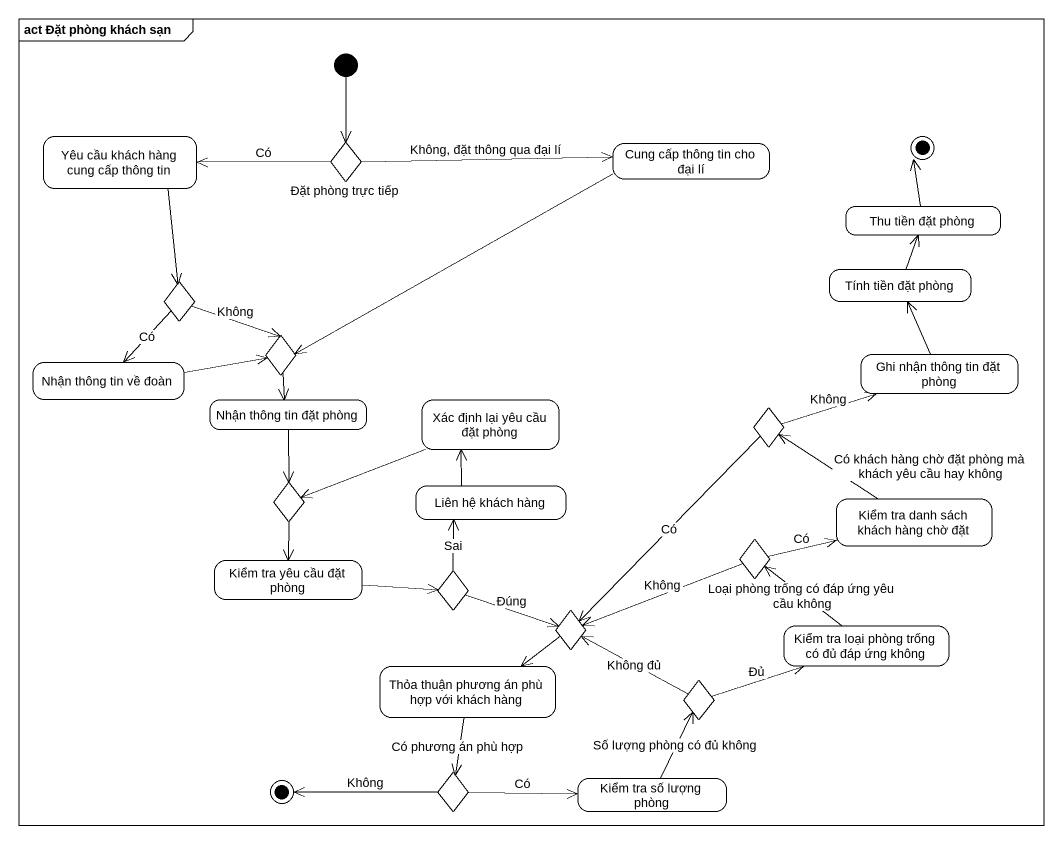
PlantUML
@startuml
mainframe act Đặt phòng khách sạn
hide empty description
state "Yêu cầu khách hàng cung cấp thông tin" as Yêu_cầu_khách_hàng_cung_cấp
state "Đặt phòng trực tiếp" as Đặt_phòng_trực_tiếp <<choice>>
state "Cung cấp thông tin cho đại lí" as Cung_cấp_thông_tin_cho_đại
state final1 <<end>>
state "Thu tiền đặt phòng" as Thu_tiền_đặt_phòng
state choice1 <<choice>>
state "Tính tiền đặt phòng" as Tính_tiền_đặt_phòng
state "Nhận thông tin về đoàn" as Nhận_thông_tin_về_đoàn
state choice2 <<choice>>
state "Ghi nhận thông tin đặt phòng" as Ghi_nhận_thông_tin_đặt_phòng
state "Nhận thông tin đặt phòng" as Nhận_thông_tin_đặt_phòng
state "Xác định lại yêu cầu đặt phòng" as Xác_định_lại_yêu_cầu_đặt
state choice3 <<choice>>
state choice4 <<choice>>
state "Liên hệ khách hàng" as Liên_hệ_khách_hàng
state "Kiểm tra danh sách khách hàng chờ đặt" as Kiểm_tra_danh_sách_khách
state "Kiểm tra yêu cầu đặt phòng" as Kiểm_tra_yêu_cầu_đặt_phòng
state choice5 <<choice>>
state choice6 <<choice>>
state choice7 <<choice>>
state "Kiểm tra loại phòng trống có đủ đáp ứng không" as Kiểm_tra_loại_phòng_trống
state "Thỏa thuận phương án phù hợp với khách hàng" as Thỏa_thuận_phương_án_phù
state choice8 <<choice>>
state final2 <<end>>
state choice9 <<choice>>
state "Kiểm tra số lượng phòng" as Kiểm_tra_số_lượng_phòng
[*] --> Đặt_phòng_trực_tiếp
Yêu_cầu_khách_hàng_cung_cấp --> choice1
Đặt_phòng_trực_tiếp -left-> Yêu_cầu_khách_hàng_cung_cấp : Có
Đặt_phòng_trực_tiếp -right-> Cung_cấp_thông_tin_cho_đại : Không, đặt thông qua đại lí
Cung_cấp_thông_tin_cho_đại -left-> choice2
Thu_tiền_đặt_phòng -up-> final1
choice1 --> Nhận_thông_tin_về_đoàn : Có
choice1 -right-> choice2 : Không
Tính_tiền_đặt_phòng -up-> Thu_tiền_đặt_phòng
Nhận_thông_tin_về_đoàn -right-> choice2
choice2 --> Nhận_thông_tin_đặt_phòng
Ghi_nhận_thông_tin_đặt_phòng -up-> Tính_tiền_đặt_phòng
Nhận_thông_tin_đặt_phòng --> choice4
Xác_định_lại_yêu_cầu_đặt -left-> choice4
choice3 -right-> Ghi_nhận_thông_tin_đặt_phòng : Không
choice3 --> choice7 : Có
choice4 --> Kiểm_tra_yêu_cầu_đặt_phòng
Liên_hệ_khách_hàng -up-> Xác_định_lại_yêu_cầu_đặt
Kiểm_tra_danh_sách_khách -up-> choice3 : Có khách hàng chờ đặt phòng mà khách yêu cầu hay không
Kiểm_tra_yêu_cầu_đặt_phòng -right-> choice5
choice5 -up-> Liên_hệ_khách_hàng : Sai
choice5 -right-> choice7 : Đúng
choice6 -right-> Kiểm_tra_danh_sách_khách : Có
choice6 -left-> choice7 : Không
choice7 -left-> Thỏa_thuận_phương_án_phù
Kiểm_tra_loại_phòng_trống -up-> choice6 : Loại phòng trống có đáp ứng yêu cầu không
Thỏa_thuận_phương_án_phù --> choice9 : Có phương án phù hợp
choice8 -left-> choice7 : Không đủ
choice8 -right-> Kiểm_tra_loại_phòng_trống : Đủ
choice9 -left-> final2 : Không
choice9 -right-> Kiểm_tra_số_lượng_phòng : Có
Kiểm_tra_số_lượng_phòng -up-> choice8 : Số lượng phòng có đủ không
@enduml
